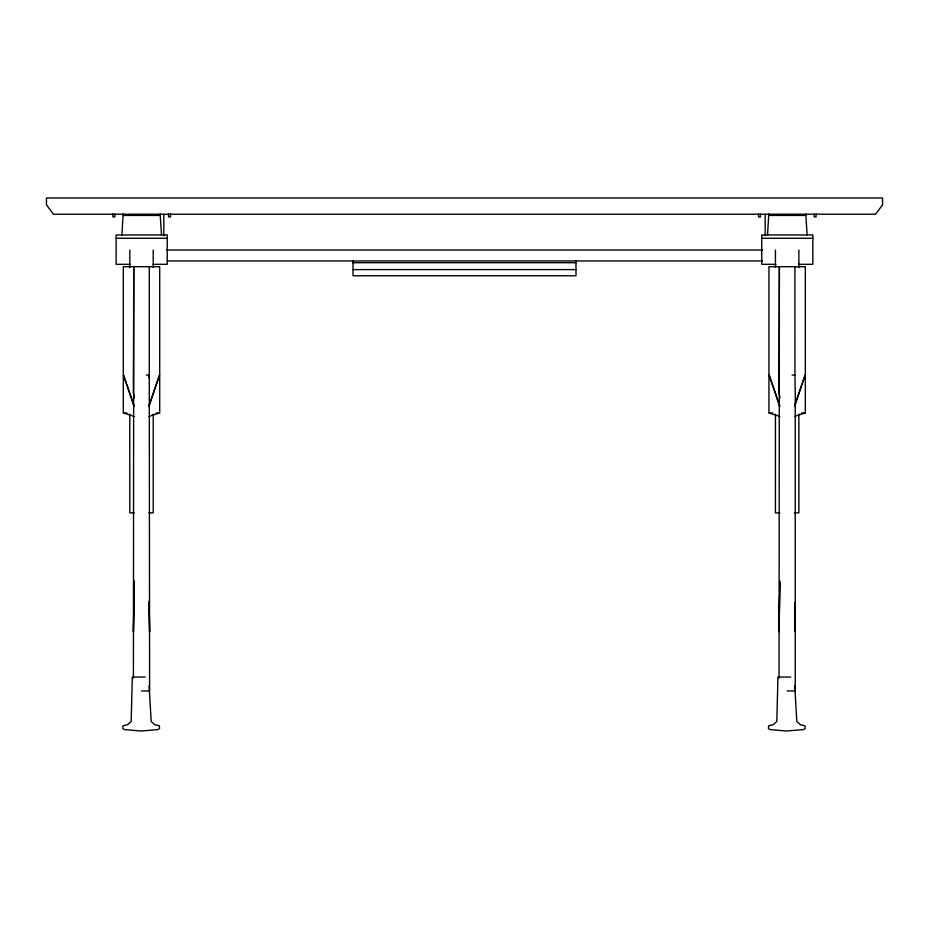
<?xml version="1.0" encoding="UTF-8"?>
<svg xmlns="http://www.w3.org/2000/svg" width="929" height="929" viewBox="0 0 929 929"><rect width="100%" height="100%" fill="white"/><g stroke="black" fill="none" stroke-linecap="round" stroke-linejoin="round"><path stroke-width="1.39" d="M134.252 580.927L133.416 631.708L134.24 583.842M779.884 580.927L779.048 631.708L779.895 582.39M121.873 234.944L123.139 213.902M767.517 234.944L768.782 213.902M149.058 377.894L149.279 375.072L149.604 690.967L141.51 690.967M148.919 406.461L159.521 375.072L148.93 405.729M794.55 406.461L805.164 375.072L794.574 405.729M148.814 416.436L159.521 412.964M794.446 416.436L805.164 412.964M123.104 215.435L160.264 215.435L161.483 234.944M768.736 215.435L805.896 215.435L807.127 234.944M116.137 238.277L167.232 238.277M761.768 238.277L812.863 238.277M166.721 250.04L762.279 250.04M167.232 260.979L762.279 260.979M353.02 262.698L575.98 262.698M130.327 264.312L116.137 264.312L116.137 234.944L167.232 234.944L167.232 264.312L153.041 264.312M775.959 264.312L761.768 264.312L761.768 234.944L812.863 234.944L812.863 264.312L798.673 264.312M353.02 269.607L575.98 269.607M146.387 375.072L149.29 375.072L149.279 266.704M792.031 375.072L794.934 375.072L795.236 392.491L795.236 690.967L787.142 690.967M126.913 412.964L123.313 412.964L123.313 266.704L159.707 266.704L159.707 412.964L156.107 412.964M772.545 412.964L768.945 412.964L768.945 266.704L805.338 266.704L805.338 412.964L801.739 412.964M134.229 512.854L129.793 512.854L129.793 414.148M148.803 512.854L153.227 512.854L153.227 414.148M779.861 512.854L775.436 512.854L775.436 414.148M794.434 512.854L798.87 512.854L798.87 414.148M145.098 677.032L132.324 677.032L131.163 721.45L127.679 724.643L123.034 725.804L122.744 728.417L124.486 729.579L141.034 731.03L157.872 729.579L159.614 728.417L159.323 725.804L154.678 724.643L151.195 721.45L149.081 685.637M790.73 677.032L777.956 677.032L776.795 721.45L773.311 724.643L768.666 725.804L768.376 728.417L770.118 729.579L786.666 731.03L803.504 729.579L805.246 728.417L804.955 725.804L800.31 724.643L796.827 721.45L794.725 685.637M769.131 412.964L779.837 416.436M123.487 412.964L134.206 416.436M779.721 405.729L769.131 375.072L779.733 406.461M134.078 405.729L123.487 375.072L134.101 406.461M779.919 398.03L779.048 392.491L779.373 266.704L779.048 678.1M134.275 398.03L133.416 392.491L133.741 266.704L133.416 678.1M805.861 213.902L805.896 215.435M160.218 213.902L160.264 215.435M794.759 604.152L795.236 631.708L794.759 602.689M149.105 602.7L149.604 631.708L149.105 601.237M816.115 214.03L816.115 216.91L814.164 216.91L814.164 214.123M798.87 250.133L798.87 267.552M794.91 266.704L794.934 375.072M775.436 250.133L775.436 267.552M765.182 214.46L765.182 235.803M760.468 214.123L760.468 216.91L758.517 216.91L758.517 214.03M575.98 260.979L575.98 275.774L353.02 275.774L353.02 260.979M170.483 214.03L170.483 216.91L168.532 216.91L168.532 214.123M163.818 214.46L163.818 235.803M153.227 250.133L153.227 267.552M129.793 250.133L129.793 267.552M114.836 214.123L114.836 216.91L112.885 216.91L112.885 214.03M882.55 204.844L875.582 214.227L53.417 214.227L46.45 204.844L46.45 197.97L882.55 197.97L882.55 204.844"/></g></svg>
